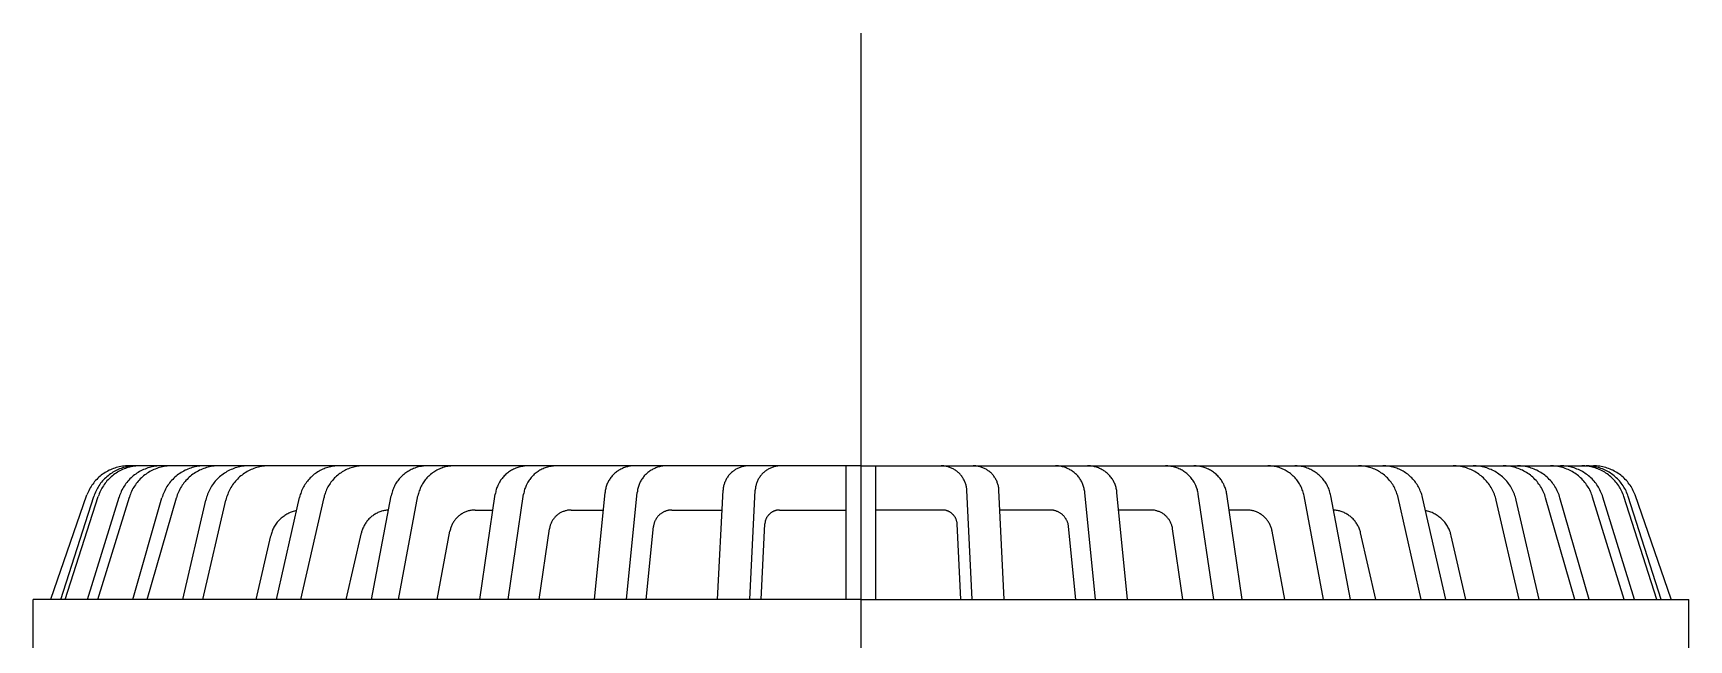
# Model space of a CAD drawing. Header units: centimetres. Extents: x 26200 to 152500, y -600 to 9300.
# Drawn here: x 135490.79 to 135513.3, y 6141 to 6149.26 of the extents above; entities that cross this region are included whole.
import ezdxf

# ---------------------------------------------------------------- set-up
doc = ezdxf.new("R2010")
doc.units = ezdxf.units.CM
doc.layers.add('ROTAS-MIMARI-KESIT', color=8, linetype='Continuous')

msp = doc.modelspace()

# ---------------------------------------------------------------- linework, layer by layer
at = {"layer": 'ROTAS-MIMARI-KESIT'}
for points in [[(135502.043, 6149.259), (135502.043, 6119.739)], [(135492.084, 6143.371), (135492.063, 6143.37), (135492.042, 6143.369), (135492.021, 6143.367), (135492.001, 6143.365), (135491.98, 6143.362), (135491.959, 6143.358), (135491.939, 6143.353), (135491.919, 6143.347), (135491.899, 6143.341), (135491.879, 6143.334), (135491.859, 6143.327), (135491.84, 6143.319), (135491.821, 6143.31), (135491.802, 6143.3), (135491.784, 6143.29), (135491.766, 6143.279), (135491.748, 6143.268), (135491.731, 6143.256), (135491.714, 6143.243), (135491.698, 6143.23), (135491.682, 6143.216), (135491.667, 6143.202), (135491.652, 6143.187), (135491.638, 6143.172), (135491.624, 6143.156), (135491.611, 6143.14), (135491.598, 6143.123), (135491.586, 6143.106), (135491.575, 6143.088), (135491.564, 6143.07), (135491.554, 6143.052), (135491.544, 6143.033), (135491.536, 6143.014), (135491.527, 6142.995), (135491.52, 6142.975)], [(135492.184, 6143.371), (135492.164, 6143.37), (135492.143, 6143.369), (135492.123, 6143.368), (135492.103, 6143.365), (135492.082, 6143.362), (135492.062, 6143.358), (135492.042, 6143.354), (135492.023, 6143.348), (135492.003, 6143.343), (135491.984, 6143.336), (135491.964, 6143.329), (135491.945, 6143.321), (135491.927, 6143.313), (135491.908, 6143.304), (135491.89, 6143.294), (135491.873, 6143.284), (135491.856, 6143.273), (135491.839, 6143.261), (135491.822, 6143.249), (135491.806, 6143.237), (135491.79, 6143.223), (135491.775, 6143.21), (135491.76, 6143.196), (135491.746, 6143.181), (135491.732, 6143.166), (135491.719, 6143.15), (135491.706, 6143.134), (135491.694, 6143.118), (135491.683, 6143.101), (135491.672, 6143.083), (135491.661, 6143.066), (135491.652, 6143.048), (135491.643, 6143.03), (135491.634, 6143.011), (135491.626, 6142.992), (135491.619, 6142.973), (135491.612, 6142.954)], [(135492.244, 6143.371), (135492.224, 6143.37), (135492.203, 6143.369), (135492.183, 6143.368), (135492.162, 6143.365), (135492.142, 6143.362), (135492.122, 6143.358), (135492.102, 6143.354), (135492.082, 6143.348), (135492.063, 6143.343), (135492.043, 6143.336), (135492.024, 6143.329), (135492.005, 6143.321), (135491.987, 6143.313), (135491.968, 6143.304), (135491.95, 6143.294), (135491.933, 6143.284), (135491.915, 6143.273), (135491.898, 6143.261), (135491.882, 6143.249), (135491.866, 6143.237), (135491.85, 6143.223), (135491.835, 6143.21), (135491.82, 6143.196), (135491.806, 6143.181), (135491.792, 6143.166), (135491.779, 6143.15), (135491.766, 6143.134), (135491.754, 6143.118), (135491.743, 6143.101), (135491.732, 6143.083), (135491.721, 6143.066), (135491.712, 6143.048), (135491.702, 6143.03), (135491.694, 6143.011), (135491.686, 6142.992), (135491.679, 6142.973), (135491.672, 6142.954)], [(135492.531, 6143.371), (135492.51, 6143.37), (135492.49, 6143.369), (135492.469, 6143.367), (135492.449, 6143.365), (135492.428, 6143.362), (135492.408, 6143.358), (135492.388, 6143.353), (135492.368, 6143.348), (135492.348, 6143.342), (135492.329, 6143.336), (135492.309, 6143.328), (135492.29, 6143.32), (135492.272, 6143.312), (135492.253, 6143.302), (135492.235, 6143.293), (135492.217, 6143.282), (135492.2, 6143.271), (135492.183, 6143.259), (135492.166, 6143.247), (135492.15, 6143.234), (135492.134, 6143.221), (135492.119, 6143.207), (135492.104, 6143.193), (135492.09, 6143.178), (135492.076, 6143.162), (135492.063, 6143.146), (135492.05, 6143.13), (135492.038, 6143.113), (135492.027, 6143.096), (135492.016, 6143.079), (135492.006, 6143.061), (135491.996, 6143.043), (135491.987, 6143.024), (135491.978, 6143.005), (135491.971, 6142.986), (135491.964, 6142.967), (135491.957, 6142.947)], [(135502.045, 6143.371), (135492.084, 6143.371)], [(135492.671, 6143.371), (135492.65, 6143.37), (135492.63, 6143.369), (135492.609, 6143.367), (135492.589, 6143.365), (135492.568, 6143.362), (135492.548, 6143.358), (135492.528, 6143.353), (135492.508, 6143.348), (135492.488, 6143.342), (135492.469, 6143.336), (135492.449, 6143.328), (135492.43, 6143.32), (135492.412, 6143.312), (135492.393, 6143.302), (135492.375, 6143.293), (135492.357, 6143.282), (135492.34, 6143.271), (135492.323, 6143.259), (135492.306, 6143.247), (135492.29, 6143.234), (135492.274, 6143.221), (135492.259, 6143.207), (135492.244, 6143.193), (135492.23, 6143.178), (135492.216, 6143.162), (135492.203, 6143.146), (135492.19, 6143.13), (135492.178, 6143.113), (135492.167, 6143.096), (135492.156, 6143.079), (135492.145, 6143.061), (135492.136, 6143.043), (135492.127, 6143.024), (135492.118, 6143.005), (135492.111, 6142.986), (135492.104, 6142.967), (135492.097, 6142.947)], [(135493.118, 6143.371), (135493.097, 6143.37), (135493.076, 6143.369), (135493.055, 6143.367), (135493.034, 6143.365), (135493.013, 6143.362), (135492.993, 6143.358), (135492.972, 6143.353), (135492.952, 6143.347), (135492.932, 6143.341), (135492.912, 6143.334), (135492.893, 6143.327), (135492.873, 6143.319), (135492.854, 6143.31), (135492.836, 6143.3), (135492.817, 6143.29), (135492.799, 6143.279), (135492.782, 6143.268), (135492.765, 6143.256), (135492.748, 6143.243), (135492.731, 6143.23), (135492.716, 6143.216), (135492.7, 6143.202), (135492.686, 6143.187), (135492.671, 6143.172), (135492.657, 6143.156), (135492.644, 6143.14), (135492.632, 6143.123), (135492.62, 6143.106), (135492.608, 6143.088), (135492.597, 6143.07), (135492.587, 6143.052), (135492.578, 6143.033), (135492.569, 6143.014), (135492.561, 6142.995), (135492.553, 6142.976), (135492.546, 6142.956), (135492.54, 6142.936)], [(135493.313, 6143.371), (135493.292, 6143.37), (135493.271, 6143.369), (135493.25, 6143.367), (135493.229, 6143.365), (135493.208, 6143.362), (135493.188, 6143.358), (135493.167, 6143.353), (135493.147, 6143.347), (135493.127, 6143.341), (135493.107, 6143.334), (135493.088, 6143.327), (135493.068, 6143.319), (135493.049, 6143.31), (135493.031, 6143.3), (135493.012, 6143.29), (135492.994, 6143.279), (135492.977, 6143.268), (135492.96, 6143.256), (135492.943, 6143.243), (135492.927, 6143.23), (135492.911, 6143.216), (135492.895, 6143.202), (135492.881, 6143.187), (135492.866, 6143.172), (135492.853, 6143.156), (135492.839, 6143.14), (135492.827, 6143.123), (135492.815, 6143.106), (135492.803, 6143.088), (135492.793, 6143.07), (135492.782, 6143.052), (135492.773, 6143.033), (135492.764, 6143.014), (135492.756, 6142.995), (135492.748, 6142.976), (135492.741, 6142.956), (135492.735, 6142.936)], [(135493.72, 6143.371), (135493.7, 6143.37), (135493.679, 6143.369), (135493.658, 6143.367), (135493.638, 6143.365), (135493.617, 6143.362), (135493.597, 6143.358), (135493.577, 6143.353), (135493.557, 6143.348), (135493.537, 6143.342), (135493.517, 6143.335), (135493.498, 6143.328), (135493.479, 6143.32), (135493.46, 6143.311), (135493.442, 6143.302), (135493.423, 6143.292), (135493.406, 6143.282), (135493.388, 6143.27), (135493.371, 6143.259), (135493.354, 6143.246), (135493.338, 6143.233), (135493.322, 6143.22), (135493.307, 6143.206), (135493.292, 6143.192), (135493.278, 6143.177), (135493.264, 6143.161), (135493.251, 6143.145), (135493.239, 6143.129), (135493.226, 6143.112), (135493.215, 6143.095), (135493.204, 6143.077), (135493.194, 6143.059), (135493.184, 6143.041), (135493.175, 6143.022), (135493.167, 6143.003), (135493.159, 6142.984), (135493.152, 6142.965), (135493.146, 6142.945), (135493.14, 6142.925), (135493.135, 6142.905)], [(135493.994, 6143.371), (135493.973, 6143.37), (135493.953, 6143.369), (135493.932, 6143.367), (135493.911, 6143.365), (135493.891, 6143.362), (135493.871, 6143.358), (135493.85, 6143.353), (135493.83, 6143.348), (135493.811, 6143.342), (135493.791, 6143.335), (135493.772, 6143.328), (135493.753, 6143.32), (135493.734, 6143.311), (135493.715, 6143.302), (135493.697, 6143.292), (135493.679, 6143.282), (135493.662, 6143.27), (135493.645, 6143.259), (135493.628, 6143.246), (135493.612, 6143.233), (135493.596, 6143.22), (135493.581, 6143.206), (135493.566, 6143.192), (135493.552, 6143.177), (135493.538, 6143.161), (135493.525, 6143.145), (135493.512, 6143.129), (135493.5, 6143.112), (135493.489, 6143.095), (135493.478, 6143.077), (135493.468, 6143.059), (135493.458, 6143.041), (135493.449, 6143.022), (135493.44, 6143.003), (135493.433, 6142.984), (135493.426, 6142.965), (135493.419, 6142.945), (135493.414, 6142.925), (135493.409, 6142.905)], [(135494.947, 6143.371), (135494.928, 6143.37), (135494.909, 6143.369), (135494.89, 6143.368), (135494.871, 6143.365), (135494.853, 6143.362), (135494.834, 6143.359), (135494.815, 6143.355), (135494.797, 6143.35), (135494.779, 6143.344), (135494.761, 6143.338), (135494.743, 6143.331), (135494.726, 6143.324), (135494.708, 6143.316), (135494.691, 6143.308), (135494.675, 6143.298), (135494.658, 6143.289), (135494.642, 6143.278), (135494.627, 6143.268), (135494.611, 6143.256), (135494.596, 6143.244), (135494.582, 6143.232), (135494.568, 6143.219), (135494.554, 6143.206), (135494.541, 6143.192), (135494.529, 6143.178), (135494.517, 6143.163), (135494.505, 6143.148), (135494.494, 6143.133), (135494.483, 6143.117), (135494.473, 6143.101), (135494.464, 6143.084), (135494.455, 6143.067), (135494.447, 6143.05), (135494.439, 6143.033), (135494.432, 6143.015), (135494.426, 6142.997), (135494.42, 6142.979), (135494.415, 6142.961), (135494.41, 6142.942)], [(135495.28, 6143.371), (135495.261, 6143.37), (135495.242, 6143.369), (135495.223, 6143.368), (135495.204, 6143.365), (135495.185, 6143.362), (135495.166, 6143.359), (135495.148, 6143.355), (135495.129, 6143.35), (135495.111, 6143.344), (135495.093, 6143.338), (135495.075, 6143.331), (135495.058, 6143.324), (135495.041, 6143.316), (135495.024, 6143.308), (135495.007, 6143.298), (135494.991, 6143.289), (135494.975, 6143.278), (135494.959, 6143.268), (135494.944, 6143.256), (135494.929, 6143.244), (135494.914, 6143.232), (135494.9, 6143.219), (135494.887, 6143.206), (135494.874, 6143.192), (135494.861, 6143.178), (135494.849, 6143.163), (135494.837, 6143.148), (135494.826, 6143.133), (135494.816, 6143.117), (135494.806, 6143.101), (135494.796, 6143.084), (135494.788, 6143.067), (135494.779, 6143.05), (135494.772, 6143.033), (135494.765, 6143.015), (135494.758, 6142.997), (135494.752, 6142.979), (135494.747, 6142.961), (135494.743, 6142.942)], [(135496.148, 6143.371), (135496.131, 6143.37), (135496.113, 6143.369), (135496.096, 6143.368), (135496.079, 6143.366), (135496.062, 6143.363), (135496.045, 6143.36), (135496.028, 6143.356), (135496.011, 6143.352), (135495.994, 6143.347), (135495.978, 6143.341), (135495.962, 6143.335), (135495.946, 6143.328), (135495.93, 6143.321), (135495.915, 6143.313), (135495.9, 6143.305), (135495.885, 6143.296), (135495.87, 6143.286), (135495.856, 6143.277), (135495.842, 6143.266), (135495.828, 6143.255), (135495.815, 6143.244), (135495.802, 6143.232), (135495.79, 6143.22), (135495.778, 6143.208), (135495.767, 6143.195), (135495.756, 6143.181), (135495.745, 6143.167), (135495.735, 6143.153), (135495.726, 6143.139), (135495.717, 6143.124), (135495.708, 6143.109), (135495.7, 6143.094), (135495.693, 6143.078), (135495.686, 6143.062), (135495.679, 6143.046), (135495.674, 6143.03), (135495.668, 6143.013), (135495.664, 6142.997), (135495.66, 6142.98), (135495.656, 6142.963)], [(135496.513, 6143.371), (135496.495, 6143.37), (135496.478, 6143.369), (135496.461, 6143.368), (135496.443, 6143.366), (135496.426, 6143.363), (135496.409, 6143.36), (135496.392, 6143.356), (135496.376, 6143.352), (135496.359, 6143.347), (135496.343, 6143.341), (135496.326, 6143.335), (135496.311, 6143.328), (135496.295, 6143.321), (135496.279, 6143.313), (135496.264, 6143.305), (135496.249, 6143.296), (135496.235, 6143.286), (135496.22, 6143.277), (135496.207, 6143.266), (135496.193, 6143.255), (135496.18, 6143.244), (135496.167, 6143.232), (135496.155, 6143.22), (135496.143, 6143.208), (135496.131, 6143.195), (135496.12, 6143.181), (135496.11, 6143.167), (135496.1, 6143.153), (135496.09, 6143.139), (135496.081, 6143.124), (135496.073, 6143.109), (135496.065, 6143.094), (135496.057, 6143.078), (135496.05, 6143.062), (135496.044, 6143.046), (135496.038, 6143.03), (135496.033, 6143.013), (135496.028, 6142.997), (135496.024, 6142.98), (135496.021, 6142.963)], [(135497.518, 6143.371), (135497.502, 6143.37), (135497.486, 6143.37), (135497.471, 6143.368), (135497.455, 6143.366), (135497.44, 6143.364), (135497.424, 6143.361), (135497.409, 6143.357), (135497.394, 6143.353), (135497.379, 6143.349), (135497.364, 6143.344), (135497.35, 6143.338), (135497.335, 6143.332), (135497.321, 6143.325), (135497.307, 6143.318), (135497.293, 6143.311), (135497.28, 6143.303), (135497.267, 6143.294), (135497.254, 6143.285), (135497.241, 6143.276), (135497.229, 6143.266), (135497.217, 6143.256), (135497.206, 6143.245), (135497.195, 6143.234), (135497.184, 6143.223), (135497.174, 6143.211), (135497.164, 6143.199), (135497.154, 6143.186), (135497.145, 6143.174), (135497.137, 6143.161), (135497.129, 6143.147), (135497.121, 6143.133), (135497.114, 6143.12), (135497.107, 6143.105), (135497.101, 6143.091), (135497.095, 6143.076), (135497.09, 6143.062), (135497.085, 6143.047), (135497.081, 6143.032), (135497.078, 6143.016), (135497.074, 6143.001), (135497.072, 6142.986)], [(135497.904, 6143.371), (135497.888, 6143.37), (135497.872, 6143.37), (135497.857, 6143.368), (135497.841, 6143.366), (135497.826, 6143.364), (135497.81, 6143.361), (135497.795, 6143.357), (135497.78, 6143.353), (135497.765, 6143.349), (135497.75, 6143.344), (135497.736, 6143.338), (135497.721, 6143.332), (135497.707, 6143.325), (135497.693, 6143.318), (135497.679, 6143.311), (135497.666, 6143.303), (135497.653, 6143.294), (135497.64, 6143.285), (135497.627, 6143.276), (135497.615, 6143.266), (135497.603, 6143.256), (135497.592, 6143.245), (135497.581, 6143.234), (135497.57, 6143.223), (135497.56, 6143.211), (135497.55, 6143.199), (135497.54, 6143.186), (135497.531, 6143.174), (135497.523, 6143.161), (135497.515, 6143.147), (135497.507, 6143.133), (135497.5, 6143.12), (135497.493, 6143.105), (135497.487, 6143.091), (135497.481, 6143.076), (135497.476, 6143.062), (135497.471, 6143.047), (135497.467, 6143.032), (135497.464, 6143.016), (135497.461, 6143.001), (135497.458, 6142.986)], [(135498.963, 6143.371), (135498.949, 6143.37), (135498.936, 6143.37), (135498.922, 6143.369), (135498.908, 6143.367), (135498.895, 6143.365), (135498.881, 6143.362), (135498.868, 6143.359), (135498.855, 6143.356), (135498.842, 6143.352), (135498.829, 6143.347), (135498.816, 6143.343), (135498.803, 6143.337), (135498.791, 6143.332), (135498.778, 6143.326), (135498.766, 6143.319), (135498.754, 6143.312), (135498.743, 6143.305), (135498.732, 6143.297), (135498.721, 6143.289), (135498.71, 6143.28), (135498.699, 6143.272), (135498.689, 6143.262), (135498.679, 6143.253), (135498.67, 6143.243), (135498.661, 6143.233), (135498.652, 6143.222), (135498.643, 6143.211), (135498.635, 6143.2), (135498.628, 6143.189), (135498.62, 6143.177), (135498.613, 6143.165), (135498.607, 6143.153), (135498.601, 6143.141), (135498.595, 6143.129), (135498.59, 6143.116), (135498.585, 6143.103), (135498.581, 6143.09), (135498.577, 6143.077), (135498.574, 6143.064), (135498.571, 6143.05), (135498.568, 6143.037), (135498.566, 6143.023), (135498.565, 6143.01)], [(135499.401, 6143.371), (135499.387, 6143.37), (135499.373, 6143.37), (135499.36, 6143.369), (135499.346, 6143.367), (135499.332, 6143.365), (135499.319, 6143.362), (135499.306, 6143.359), (135499.292, 6143.356), (135499.279, 6143.352), (135499.266, 6143.347), (135499.253, 6143.343), (135499.241, 6143.337), (135499.228, 6143.332), (135499.216, 6143.326), (135499.204, 6143.319), (135499.192, 6143.312), (135499.18, 6143.305), (135499.169, 6143.297), (135499.158, 6143.289), (135499.147, 6143.28), (135499.137, 6143.272), (135499.127, 6143.262), (135499.117, 6143.253), (135499.107, 6143.243), (135499.098, 6143.233), (135499.089, 6143.222), (135499.081, 6143.211), (135499.073, 6143.2), (135499.065, 6143.189), (135499.058, 6143.177), (135499.051, 6143.165), (135499.044, 6143.153), (135499.038, 6143.141), (135499.033, 6143.129), (135499.028, 6143.116), (135499.023, 6143.103), (135499.019, 6143.09), (135499.015, 6143.077), (135499.011, 6143.064), (135499.008, 6143.05), (135499.006, 6143.037), (135499.004, 6143.023), (135499.002, 6143.01)], [(135500.519, 6143.371), (135500.507, 6143.37), (135500.495, 6143.37), (135500.483, 6143.369), (135500.471, 6143.367), (135500.459, 6143.365), (135500.447, 6143.363), (135500.435, 6143.36), (135500.423, 6143.357), (135500.412, 6143.354), (135500.4, 6143.35), (135500.389, 6143.346), (135500.378, 6143.341), (135500.367, 6143.336), (135500.356, 6143.33), (135500.345, 6143.325), (135500.335, 6143.318), (135500.325, 6143.312), (135500.315, 6143.305), (135500.305, 6143.298), (135500.296, 6143.29), (135500.286, 6143.282), (135500.278, 6143.274), (135500.269, 6143.266), (135500.261, 6143.257), (135500.253, 6143.248), (135500.245, 6143.238), (135500.237, 6143.229), (135500.23, 6143.219), (135500.224, 6143.209), (135500.217, 6143.198), (135500.211, 6143.188), (135500.206, 6143.177), (135500.201, 6143.166), (135500.196, 6143.155), (135500.191, 6143.144), (135500.187, 6143.132), (135500.183, 6143.121), (135500.18, 6143.109), (135500.177, 6143.097), (135500.175, 6143.086), (135500.173, 6143.074), (135500.171, 6143.062), (135500.17, 6143.05), (135500.169, 6143.038)], [(135500.957, 6143.371), (135500.945, 6143.37), (135500.932, 6143.37), (135500.92, 6143.369), (135500.908, 6143.367), (135500.896, 6143.365), (135500.884, 6143.363), (135500.873, 6143.36), (135500.861, 6143.357), (135500.849, 6143.354), (135500.838, 6143.35), (135500.827, 6143.346), (135500.815, 6143.341), (135500.804, 6143.336), (135500.794, 6143.33), (135500.783, 6143.325), (135500.773, 6143.318), (135500.762, 6143.312), (135500.752, 6143.305), (135500.743, 6143.298), (135500.733, 6143.29), (135500.724, 6143.282), (135500.715, 6143.274), (135500.706, 6143.266), (135500.698, 6143.257), (135500.69, 6143.248), (135500.682, 6143.238), (135500.675, 6143.229), (135500.668, 6143.219), (135500.661, 6143.209), (135500.655, 6143.198), (135500.649, 6143.188), (135500.643, 6143.177), (135500.638, 6143.166), (135500.633, 6143.155), (135500.629, 6143.144), (135500.625, 6143.132), (135500.621, 6143.121), (135500.618, 6143.109), (135500.615, 6143.097), (135500.612, 6143.086), (135500.61, 6143.074), (135500.609, 6143.062), (135500.608, 6143.05), (135500.607, 6143.038)], [(135501.845, 6141.553), (135501.845, 6143.371)], [(135502.045, 6143.371), (135512.006, 6143.371)], [(135502.245, 6141.553), (135502.245, 6143.371)], [(135503.484, 6143.038), (135503.483, 6143.05), (135503.482, 6143.062), (135503.48, 6143.074), (135503.478, 6143.086), (135503.476, 6143.097), (135503.473, 6143.109), (135503.469, 6143.121), (135503.466, 6143.132), (135503.462, 6143.144), (135503.457, 6143.155), (135503.452, 6143.166), (135503.447, 6143.177), (135503.441, 6143.188), (135503.435, 6143.198), (135503.429, 6143.209), (135503.422, 6143.219), (135503.415, 6143.229), (135503.408, 6143.238), (135503.4, 6143.248), (135503.392, 6143.257), (135503.384, 6143.266), (135503.375, 6143.274), (135503.366, 6143.282), (135503.357, 6143.29), (135503.348, 6143.298), (135503.338, 6143.305), (135503.328, 6143.312), (135503.318, 6143.318), (135503.308, 6143.325), (135503.297, 6143.33), (135503.286, 6143.336), (135503.275, 6143.341), (135503.264, 6143.346), (135503.253, 6143.35), (135503.241, 6143.354), (135503.23, 6143.357), (135503.218, 6143.36), (135503.206, 6143.363), (135503.194, 6143.365), (135503.182, 6143.367), (135503.17, 6143.369), (135503.158, 6143.37), (135503.146, 6143.37), (135503.134, 6143.371)], [(135503.921, 6143.038), (135503.92, 6143.05), (135503.919, 6143.062), (135503.918, 6143.074), (135503.916, 6143.086), (135503.913, 6143.097), (135503.91, 6143.109), (135503.907, 6143.121), (135503.903, 6143.132), (135503.899, 6143.144), (135503.895, 6143.155), (135503.89, 6143.166), (135503.885, 6143.177), (135503.879, 6143.188), (135503.873, 6143.198), (135503.867, 6143.209), (135503.86, 6143.219), (135503.853, 6143.229), (135503.846, 6143.238), (135503.838, 6143.248), (135503.83, 6143.257), (135503.822, 6143.266), (135503.813, 6143.274), (135503.804, 6143.282), (135503.795, 6143.29), (135503.785, 6143.298), (135503.776, 6143.305), (135503.766, 6143.312), (135503.755, 6143.318), (135503.745, 6143.325), (135503.734, 6143.33), (135503.724, 6143.336), (135503.713, 6143.341), (135503.701, 6143.346), (135503.69, 6143.35), (135503.679, 6143.354), (135503.667, 6143.357), (135503.655, 6143.36), (135503.644, 6143.363), (135503.632, 6143.365), (135503.62, 6143.367), (135503.608, 6143.369), (135503.596, 6143.37), (135503.583, 6143.37), (135503.571, 6143.371)], [(135505.088, 6143.01), (135505.087, 6143.023), (135505.085, 6143.037), (135505.082, 6143.05), (135505.079, 6143.064), (135505.076, 6143.077), (135505.072, 6143.09), (135505.068, 6143.103), (135505.063, 6143.116), (135505.058, 6143.129), (135505.052, 6143.141), (135505.046, 6143.153), (135505.039, 6143.165), (135505.033, 6143.177), (135505.025, 6143.189), (135505.018, 6143.2), (135505.01, 6143.211), (135505.001, 6143.222), (135504.992, 6143.233), (135504.983, 6143.243), (135504.974, 6143.253), (135504.964, 6143.262), (135504.954, 6143.272), (135504.943, 6143.28), (135504.932, 6143.289), (135504.921, 6143.297), (135504.91, 6143.305), (135504.898, 6143.312), (135504.887, 6143.319), (135504.875, 6143.326), (135504.862, 6143.332), (135504.85, 6143.337), (135504.837, 6143.343), (135504.824, 6143.347), (135504.811, 6143.352), (135504.798, 6143.356), (135504.785, 6143.359), (135504.772, 6143.362), (135504.758, 6143.365), (135504.745, 6143.367), (135504.731, 6143.369), (135504.717, 6143.37), (135504.704, 6143.37), (135504.69, 6143.371)], [(135505.526, 6143.01), (135505.524, 6143.023), (135505.522, 6143.037), (135505.52, 6143.05), (135505.517, 6143.064), (135505.513, 6143.077), (135505.509, 6143.09), (135505.505, 6143.103), (135505.5, 6143.116), (135505.495, 6143.129), (135505.489, 6143.141), (135505.483, 6143.153), (135505.477, 6143.165), (135505.47, 6143.177), (135505.463, 6143.189), (135505.455, 6143.2), (135505.447, 6143.211), (135505.438, 6143.222), (135505.43, 6143.233), (135505.42, 6143.243), (135505.411, 6143.253), (135505.401, 6143.262), (135505.391, 6143.272), (135505.381, 6143.28), (135505.37, 6143.289), (135505.359, 6143.297), (135505.347, 6143.305), (135505.336, 6143.312), (135505.324, 6143.319), (135505.312, 6143.326), (135505.3, 6143.332), (135505.287, 6143.337), (135505.275, 6143.343), (135505.262, 6143.347), (135505.249, 6143.352), (135505.236, 6143.356), (135505.222, 6143.359), (135505.209, 6143.362), (135505.195, 6143.365), (135505.182, 6143.367), (135505.168, 6143.369), (135505.155, 6143.37), (135505.141, 6143.37), (135505.127, 6143.371)], [(135506.632, 6142.986), (135506.63, 6143.001), (135506.627, 6143.016), (135506.623, 6143.032), (135506.619, 6143.047), (135506.614, 6143.062), (135506.609, 6143.076), (135506.603, 6143.091), (135506.597, 6143.105), (135506.59, 6143.12), (135506.583, 6143.133), (135506.576, 6143.147), (135506.567, 6143.161), (135506.559, 6143.174), (135506.55, 6143.186), (135506.54, 6143.199), (135506.53, 6143.211), (135506.52, 6143.223), (135506.509, 6143.234), (135506.498, 6143.245), (135506.487, 6143.256), (135506.475, 6143.266), (135506.463, 6143.276), (135506.45, 6143.285), (135506.437, 6143.294), (135506.424, 6143.303), (135506.411, 6143.311), (135506.397, 6143.318), (135506.383, 6143.325), (135506.369, 6143.332), (135506.355, 6143.338), (135506.34, 6143.344), (135506.325, 6143.349), (135506.31, 6143.353), (135506.295, 6143.357), (135506.28, 6143.361), (135506.264, 6143.364), (135506.249, 6143.366), (135506.233, 6143.368), (135506.218, 6143.37), (135506.202, 6143.37), (135506.186, 6143.371)], [(135507.019, 6142.986), (135507.016, 6143.001), (135507.013, 6143.016), (135507.009, 6143.032), (135507.005, 6143.047), (135507, 6143.062), (135506.995, 6143.076), (135506.99, 6143.091), (135506.983, 6143.105), (135506.977, 6143.12), (135506.97, 6143.133), (135506.962, 6143.147), (135506.954, 6143.161), (135506.945, 6143.174), (135506.936, 6143.186), (135506.927, 6143.199), (135506.917, 6143.211), (135506.907, 6143.223), (135506.896, 6143.234), (135506.885, 6143.245), (135506.873, 6143.256), (135506.861, 6143.266), (135506.849, 6143.276), (135506.837, 6143.285), (135506.824, 6143.294), (135506.811, 6143.303), (135506.797, 6143.311), (135506.783, 6143.318), (135506.77, 6143.325), (135506.755, 6143.332), (135506.741, 6143.338), (135506.726, 6143.344), (135506.711, 6143.349), (135506.696, 6143.353), (135506.681, 6143.357), (135506.666, 6143.361), (135506.651, 6143.364), (135506.635, 6143.366), (135506.62, 6143.368), (135506.604, 6143.37), (135506.588, 6143.37), (135506.573, 6143.371)], [(135508.07, 6142.963), (135508.066, 6142.98), (135508.062, 6142.997), (135508.057, 6143.013), (135508.052, 6143.03), (135508.046, 6143.046), (135508.04, 6143.062), (135508.033, 6143.078), (135508.026, 6143.094), (135508.018, 6143.109), (135508.009, 6143.124), (135508, 6143.139), (135507.99, 6143.153), (135507.98, 6143.167), (135507.97, 6143.181), (135507.959, 6143.195), (135507.947, 6143.208), (135507.935, 6143.22), (135507.923, 6143.232), (135507.91, 6143.244), (135507.897, 6143.255), (135507.884, 6143.266), (135507.87, 6143.277), (135507.856, 6143.286), (135507.841, 6143.296), (135507.826, 6143.305), (135507.811, 6143.313), (135507.795, 6143.321), (135507.78, 6143.328), (135507.764, 6143.335), (135507.748, 6143.341), (135507.731, 6143.347), (135507.715, 6143.352), (135507.698, 6143.356), (135507.681, 6143.36), (135507.664, 6143.363), (135507.647, 6143.366), (135507.63, 6143.368), (135507.612, 6143.369), (135507.595, 6143.37), (135507.578, 6143.371)], [(135508.434, 6142.963), (135508.431, 6142.98), (135508.427, 6142.997), (135508.422, 6143.013), (135508.417, 6143.03), (135508.411, 6143.046), (135508.405, 6143.062), (135508.398, 6143.078), (135508.39, 6143.094), (135508.382, 6143.109), (135508.374, 6143.124), (135508.365, 6143.139), (135508.355, 6143.153), (135508.345, 6143.167), (135508.335, 6143.181), (135508.324, 6143.195), (135508.312, 6143.208), (135508.3, 6143.22), (135508.288, 6143.232), (135508.275, 6143.244), (135508.262, 6143.255), (135508.249, 6143.266), (135508.235, 6143.277), (135508.22, 6143.286), (135508.206, 6143.296), (135508.191, 6143.305), (135508.176, 6143.313), (135508.16, 6143.321), (135508.145, 6143.328), (135508.129, 6143.335), (135508.112, 6143.341), (135508.096, 6143.347), (135508.079, 6143.352), (135508.063, 6143.356), (135508.046, 6143.36), (135508.029, 6143.363), (135508.012, 6143.366), (135507.994, 6143.368), (135507.977, 6143.369), (135507.96, 6143.37), (135507.943, 6143.371)], [(135509.348, 6142.942), (135509.343, 6142.961), (135509.338, 6142.979), (135509.332, 6142.997), (135509.326, 6143.015), (135509.319, 6143.033), (135509.311, 6143.05), (135509.303, 6143.067), (135509.294, 6143.084), (135509.285, 6143.101), (135509.275, 6143.117), (135509.264, 6143.133), (135509.253, 6143.148), (135509.241, 6143.163), (135509.229, 6143.178), (135509.217, 6143.192), (135509.204, 6143.206), (135509.19, 6143.219), (135509.176, 6143.232), (135509.162, 6143.244), (135509.147, 6143.256), (135509.131, 6143.268), (135509.116, 6143.278), (135509.1, 6143.289), (135509.083, 6143.298), (135509.067, 6143.308), (135509.05, 6143.316), (135509.033, 6143.324), (135509.015, 6143.331), (135508.997, 6143.338), (135508.979, 6143.344), (135508.961, 6143.35), (135508.943, 6143.355), (135508.924, 6143.359), (135508.905, 6143.362), (135508.887, 6143.365), (135508.868, 6143.368), (135508.849, 6143.369), (135508.83, 6143.37), (135508.811, 6143.371)], [(135509.68, 6142.942), (135509.675, 6142.961), (135509.67, 6142.979), (135509.665, 6142.997), (135509.658, 6143.015), (135509.651, 6143.033), (135509.643, 6143.05), (135509.635, 6143.067), (135509.626, 6143.084), (135509.617, 6143.101), (135509.607, 6143.117), (135509.596, 6143.133), (135509.585, 6143.148), (135509.574, 6143.163), (135509.562, 6143.178), (135509.549, 6143.192), (135509.536, 6143.206), (135509.522, 6143.219), (135509.508, 6143.232), (135509.494, 6143.244), (135509.479, 6143.256), (135509.464, 6143.268), (135509.448, 6143.278), (135509.432, 6143.289), (135509.416, 6143.298), (135509.399, 6143.308), (135509.382, 6143.316), (135509.365, 6143.324), (135509.347, 6143.331), (135509.33, 6143.338), (135509.312, 6143.344), (135509.293, 6143.35), (135509.275, 6143.355), (135509.256, 6143.359), (135509.238, 6143.362), (135509.219, 6143.365), (135509.2, 6143.368), (135509.181, 6143.369), (135509.162, 6143.37), (135509.143, 6143.371)], [(135510.682, 6142.905), (135510.677, 6142.925), (135510.671, 6142.945), (135510.665, 6142.965), (135510.658, 6142.984), (135510.65, 6143.003), (135510.642, 6143.022), (135510.633, 6143.041), (135510.623, 6143.059), (135510.613, 6143.077), (135510.602, 6143.095), (135510.59, 6143.112), (135510.578, 6143.129), (135510.566, 6143.145), (135510.552, 6143.161), (135510.539, 6143.177), (135510.524, 6143.192), (135510.51, 6143.206), (135510.494, 6143.22), (135510.479, 6143.233), (135510.462, 6143.246), (135510.446, 6143.259), (135510.429, 6143.27), (135510.411, 6143.282), (135510.393, 6143.292), (135510.375, 6143.302), (135510.357, 6143.311), (135510.338, 6143.32), (135510.319, 6143.328), (135510.299, 6143.335), (135510.28, 6143.342), (135510.26, 6143.348), (135510.24, 6143.353), (135510.22, 6143.358), (135510.199, 6143.362), (135510.179, 6143.365), (135510.158, 6143.367), (135510.138, 6143.369), (135510.117, 6143.37), (135510.096, 6143.371)], [(135510.955, 6142.905), (135510.95, 6142.925), (135510.945, 6142.945), (135510.938, 6142.965), (135510.931, 6142.984), (135510.924, 6143.003), (135510.915, 6143.022), (135510.906, 6143.041), (135510.897, 6143.059), (135510.886, 6143.077), (135510.875, 6143.095), (135510.864, 6143.112), (135510.852, 6143.129), (135510.839, 6143.145), (135510.826, 6143.161), (135510.812, 6143.177), (135510.798, 6143.192), (135510.783, 6143.206), (135510.768, 6143.22), (135510.752, 6143.233), (135510.736, 6143.246), (135510.719, 6143.259), (135510.702, 6143.27), (135510.685, 6143.282), (135510.667, 6143.292), (135510.649, 6143.302), (135510.63, 6143.311), (135510.612, 6143.32), (135510.593, 6143.328), (135510.573, 6143.335), (135510.554, 6143.342), (135510.534, 6143.348), (135510.514, 6143.353), (135510.494, 6143.358), (135510.473, 6143.362), (135510.453, 6143.365), (135510.432, 6143.367), (135510.412, 6143.369), (135510.391, 6143.37), (135510.37, 6143.371)], [(135511.355, 6142.936), (135511.349, 6142.956), (135511.342, 6142.976), (135511.335, 6142.995), (135511.326, 6143.014), (135511.318, 6143.033), (135511.308, 6143.052), (135511.298, 6143.07), (135511.287, 6143.088), (135511.276, 6143.106), (135511.264, 6143.123), (135511.251, 6143.14), (135511.238, 6143.156), (135511.224, 6143.172), (135511.21, 6143.187), (135511.195, 6143.202), (135511.18, 6143.216), (135511.164, 6143.23), (135511.148, 6143.243), (135511.131, 6143.256), (135511.114, 6143.268), (135511.096, 6143.279), (135511.078, 6143.29), (135511.06, 6143.3), (135511.041, 6143.31), (135511.022, 6143.319), (135511.003, 6143.327), (135510.983, 6143.334), (135510.963, 6143.341), (135510.943, 6143.347), (135510.923, 6143.353), (135510.903, 6143.358), (135510.882, 6143.362), (135510.861, 6143.365), (135510.841, 6143.367), (135510.82, 6143.369), (135510.799, 6143.37), (135510.778, 6143.371)], [(135511.55, 6142.936), (135511.544, 6142.956), (135511.537, 6142.976), (135511.53, 6142.995), (135511.522, 6143.014), (135511.513, 6143.033), (135511.503, 6143.052), (135511.493, 6143.07), (135511.482, 6143.088), (135511.471, 6143.106), (135511.459, 6143.123), (135511.446, 6143.14), (135511.433, 6143.156), (135511.419, 6143.172), (135511.405, 6143.187), (135511.39, 6143.202), (135511.375, 6143.216), (135511.359, 6143.23), (135511.343, 6143.243), (135511.326, 6143.256), (135511.309, 6143.268), (135511.291, 6143.279), (135511.273, 6143.29), (135511.255, 6143.3), (135511.236, 6143.31), (135511.217, 6143.319), (135511.198, 6143.327), (135511.178, 6143.334), (135511.159, 6143.341), (135511.138, 6143.347), (135511.118, 6143.353), (135511.098, 6143.358), (135511.077, 6143.362), (135511.057, 6143.365), (135511.036, 6143.367), (135511.015, 6143.369), (135510.994, 6143.37), (135510.973, 6143.371)], [(135511.993, 6142.947), (135511.987, 6142.967), (135511.98, 6142.986), (135511.972, 6143.005), (135511.964, 6143.024), (135511.955, 6143.043), (135511.945, 6143.061), (135511.935, 6143.079), (135511.924, 6143.096), (135511.912, 6143.113), (135511.9, 6143.13), (135511.887, 6143.146), (135511.874, 6143.162), (135511.861, 6143.178), (135511.846, 6143.193), (135511.831, 6143.207), (135511.816, 6143.221), (135511.801, 6143.234), (135511.784, 6143.247), (135511.768, 6143.259), (135511.751, 6143.271), (135511.733, 6143.282), (135511.716, 6143.293), (135511.697, 6143.302), (135511.679, 6143.312), (135511.66, 6143.32), (135511.641, 6143.328), (135511.622, 6143.336), (135511.602, 6143.342), (135511.583, 6143.348), (135511.563, 6143.353), (135511.542, 6143.358), (135511.522, 6143.362), (135511.502, 6143.365), (135511.481, 6143.367), (135511.461, 6143.369), (135511.44, 6143.37), (135511.419, 6143.371)], [(135512.133, 6142.947), (135512.127, 6142.967), (135512.12, 6142.986), (135512.112, 6143.005), (135512.103, 6143.024), (135512.094, 6143.043), (135512.085, 6143.061), (135512.074, 6143.079), (135512.064, 6143.096), (135512.052, 6143.113), (135512.04, 6143.13), (135512.027, 6143.146), (135512.014, 6143.162), (135512, 6143.178), (135511.986, 6143.193), (135511.971, 6143.207), (135511.956, 6143.221), (135511.94, 6143.234), (135511.924, 6143.247), (135511.908, 6143.259), (135511.89, 6143.271), (135511.873, 6143.282), (135511.855, 6143.293), (135511.837, 6143.302), (135511.819, 6143.312), (135511.8, 6143.32), (135511.781, 6143.328), (135511.762, 6143.336), (135511.742, 6143.342), (135511.722, 6143.348), (135511.702, 6143.353), (135511.682, 6143.358), (135511.662, 6143.362), (135511.642, 6143.365), (135511.621, 6143.367), (135511.601, 6143.369), (135511.58, 6143.37), (135511.559, 6143.371)], [(135512.418, 6142.954), (135512.412, 6142.973), (135512.404, 6142.992), (135512.396, 6143.011), (135512.388, 6143.03), (135512.379, 6143.048), (135512.369, 6143.066), (135512.359, 6143.083), (135512.348, 6143.101), (135512.336, 6143.118), (135512.324, 6143.134), (135512.311, 6143.15), (135512.298, 6143.166), (135512.284, 6143.181), (135512.27, 6143.196), (135512.255, 6143.21), (135512.24, 6143.223), (135512.224, 6143.237), (135512.208, 6143.249), (135512.192, 6143.261), (135512.175, 6143.273), (135512.158, 6143.284), (135512.14, 6143.294), (135512.122, 6143.304), (135512.104, 6143.313), (135512.085, 6143.321), (135512.066, 6143.329), (135512.047, 6143.336), (135512.028, 6143.343), (135512.008, 6143.348), (135511.988, 6143.354), (135511.968, 6143.358), (135511.948, 6143.362), (135511.928, 6143.365), (135511.908, 6143.368), (135511.887, 6143.369), (135511.867, 6143.37), (135511.846, 6143.371)], [(135512.478, 6142.954), (135512.472, 6142.973), (135512.464, 6142.992), (135512.456, 6143.011), (135512.448, 6143.03), (135512.439, 6143.048), (135512.429, 6143.066), (135512.419, 6143.083), (135512.408, 6143.101), (135512.396, 6143.118), (135512.384, 6143.134), (135512.371, 6143.15), (135512.358, 6143.166), (135512.344, 6143.181), (135512.33, 6143.196), (135512.315, 6143.21), (135512.3, 6143.223), (135512.285, 6143.237), (135512.268, 6143.249), (135512.252, 6143.261), (135512.235, 6143.273), (135512.218, 6143.284), (135512.2, 6143.294), (135512.182, 6143.304), (135512.164, 6143.313), (135512.145, 6143.321), (135512.126, 6143.329), (135512.107, 6143.336), (135512.088, 6143.343), (135512.068, 6143.348), (135512.048, 6143.354), (135512.028, 6143.358), (135512.008, 6143.362), (135511.988, 6143.365), (135511.968, 6143.368), (135511.947, 6143.369), (135511.927, 6143.37), (135511.906, 6143.371)], [(135512.571, 6142.975), (135512.563, 6142.995), (135512.555, 6143.014), (135512.546, 6143.033), (135512.537, 6143.052), (135512.526, 6143.07), (135512.516, 6143.088), (135512.504, 6143.106), (135512.492, 6143.123), (135512.479, 6143.14), (135512.466, 6143.156), (135512.453, 6143.172), (135512.438, 6143.187), (135512.423, 6143.202), (135512.408, 6143.216), (135512.392, 6143.23), (135512.376, 6143.243), (135512.359, 6143.256), (135512.342, 6143.268), (135512.324, 6143.279), (135512.307, 6143.29), (135512.288, 6143.3), (135512.269, 6143.31), (135512.25, 6143.319), (135512.231, 6143.327), (135512.212, 6143.334), (135512.192, 6143.341), (135512.172, 6143.347), (135512.152, 6143.353), (135512.131, 6143.358), (135512.11, 6143.362), (135512.09, 6143.365), (135512.069, 6143.367), (135512.048, 6143.369), (135512.027, 6143.37), (135512.006, 6143.371)], [(135491.03, 6141.555), (135491.52, 6142.975)], [(135491.163, 6141.553), (135491.612, 6142.954)], [(135491.223, 6141.553), (135491.672, 6142.954)], [(135491.527, 6141.553), (135491.957, 6142.947)], [(135491.667, 6141.553), (135492.097, 6142.947)], [(135492.143, 6141.553), (135492.54, 6142.936)], [(135492.339, 6141.553), (135492.735, 6142.936)], [(135492.824, 6141.553), (135493.135, 6142.905)], [(135493.097, 6141.553), (135493.409, 6142.905)], [(135494.095, 6141.553), (135494.41, 6142.942)], [(135494.427, 6141.553), (135494.743, 6142.942)], [(135495.391, 6141.553), (135495.656, 6142.963)], [(135495.756, 6141.553), (135496.021, 6142.963)], [(135496.862, 6141.553), (135497.072, 6142.986)], [(135497.248, 6141.553), (135497.458, 6142.986)], [(135498.421, 6141.553), (135498.565, 6143.01)], [(135498.858, 6141.553), (135499.002, 6143.01)], [(135500.096, 6141.553), (135500.169, 6143.038)], [(135500.533, 6141.553), (135500.607, 6143.038)], [(135503.557, 6141.553), (135503.484, 6143.038)], [(135503.994, 6141.553), (135503.921, 6143.038)], [(135505.232, 6141.553), (135505.088, 6143.01)], [(135505.669, 6141.553), (135505.526, 6143.01)], [(135506.842, 6141.553), (135506.632, 6142.986)], [(135507.229, 6141.553), (135507.019, 6142.986)], [(135508.335, 6141.553), (135508.07, 6142.963)], [(135508.7, 6141.553), (135508.434, 6142.963)], [(135509.663, 6141.553), (135509.348, 6142.942)], [(135509.996, 6141.553), (135509.68, 6142.942)], [(135510.993, 6141.553), (135510.682, 6142.905)], [(135511.267, 6141.553), (135510.955, 6142.905)], [(135511.752, 6141.553), (135511.355, 6142.936)], [(135511.947, 6141.553), (135511.55, 6142.936)], [(135512.424, 6141.553), (135511.993, 6142.947)], [(135512.564, 6141.553), (135512.133, 6142.947)], [(135512.868, 6141.553), (135512.418, 6142.954)], [(135512.928, 6141.553), (135512.478, 6142.954)], [(135513.06, 6141.555), (135512.571, 6142.975)], [(135494.37, 6142.762), (135494.355, 6142.758), (135494.34, 6142.754), (135494.325, 6142.75), (135494.31, 6142.745), (135494.295, 6142.74), (135494.281, 6142.734), (135494.266, 6142.727), (135494.252, 6142.72), (135494.238, 6142.713), (135494.225, 6142.705), (135494.212, 6142.697), (135494.199, 6142.688), (135494.186, 6142.679), (135494.174, 6142.669), (135494.162, 6142.659), (135494.15, 6142.648), (135494.139, 6142.638), (135494.128, 6142.626), (135494.117, 6142.615), (135494.107, 6142.603), (135494.098, 6142.59), (135494.088, 6142.577), (135494.08, 6142.564), (135494.071, 6142.551), (135494.063, 6142.537), (135494.056, 6142.524), (135494.049, 6142.51), (135494.043, 6142.495), (135494.037, 6142.481), (135494.032, 6142.466), (135494.027, 6142.451), (135494.023, 6142.436), (135494.019, 6142.421)], [(135495.621, 6142.77), (135495.608, 6142.769), (135495.594, 6142.767), (135495.581, 6142.765), (135495.567, 6142.763), (135495.554, 6142.76), (135495.541, 6142.757), (135495.527, 6142.753), (135495.514, 6142.749), (135495.502, 6142.745), (135495.489, 6142.74), (135495.476, 6142.734), (135495.464, 6142.728), (135495.452, 6142.722), (135495.44, 6142.715), (135495.428, 6142.708), (135495.417, 6142.701), (135495.406, 6142.693), (135495.395, 6142.685), (135495.384, 6142.676), (135495.374, 6142.667), (135495.364, 6142.658), (135495.354, 6142.648), (135495.345, 6142.638), (135495.336, 6142.628), (135495.327, 6142.617), (135495.319, 6142.606), (135495.311, 6142.595), (135495.304, 6142.584), (135495.297, 6142.572), (135495.29, 6142.56), (135495.284, 6142.548), (135495.278, 6142.536), (135495.272, 6142.523), (135495.267, 6142.511), (135495.263, 6142.498), (135495.259, 6142.485), (135495.255, 6142.472), (135495.252, 6142.458)], [(135496.8, 6142.77), (135496.788, 6142.77), (135496.776, 6142.769), (135496.764, 6142.768), (135496.752, 6142.767), (135496.74, 6142.765), (135496.728, 6142.763), (135496.716, 6142.76), (135496.704, 6142.757), (135496.692, 6142.753), (135496.681, 6142.749), (135496.67, 6142.745), (135496.659, 6142.74), (135496.647, 6142.735), (135496.637, 6142.73), (135496.626, 6142.724), (135496.616, 6142.718), (135496.605, 6142.711), (135496.595, 6142.704), (135496.586, 6142.697), (135496.576, 6142.689), (135496.567, 6142.681), (135496.558, 6142.673), (135496.549, 6142.665), (135496.541, 6142.656), (135496.533, 6142.647), (135496.525, 6142.637), (135496.518, 6142.628), (135496.511, 6142.618), (135496.504, 6142.608), (135496.498, 6142.597), (135496.492, 6142.587), (135496.486, 6142.576), (135496.481, 6142.565), (135496.476, 6142.554), (135496.472, 6142.543), (135496.468, 6142.531), (135496.464, 6142.52), (135496.461, 6142.508), (135496.458, 6142.496), (135496.456, 6142.484)], [(135496.8, 6142.77), (135497.041, 6142.77)], [(135498.105, 6142.77), (135498.094, 6142.77), (135498.084, 6142.769), (135498.074, 6142.768), (135498.063, 6142.767), (135498.053, 6142.766), (135498.043, 6142.764), (135498.033, 6142.761), (135498.022, 6142.759), (135498.013, 6142.755), (135498.003, 6142.752), (135497.993, 6142.748), (135497.983, 6142.744), (135497.974, 6142.74), (135497.964, 6142.735), (135497.955, 6142.73), (135497.946, 6142.725), (135497.938, 6142.719), (135497.929, 6142.713), (135497.921, 6142.707), (135497.913, 6142.7), (135497.905, 6142.694), (135497.897, 6142.686), (135497.89, 6142.679), (135497.882, 6142.671), (135497.876, 6142.664), (135497.869, 6142.656), (135497.863, 6142.647), (135497.857, 6142.639), (135497.851, 6142.63), (135497.846, 6142.621), (135497.84, 6142.612), (135497.836, 6142.603), (135497.831, 6142.593), (135497.827, 6142.584), (135497.823, 6142.574), (135497.82, 6142.564), (135497.817, 6142.554), (135497.814, 6142.544), (135497.812, 6142.534), (135497.81, 6142.524), (135497.808, 6142.513)], [(135498.105, 6142.77), (135498.547, 6142.77)], [(135499.472, 6142.77), (135499.464, 6142.77), (135499.455, 6142.769), (135499.446, 6142.769), (135499.438, 6142.768), (135499.429, 6142.766), (135499.421, 6142.765), (135499.413, 6142.763), (135499.404, 6142.761), (135499.396, 6142.758), (135499.388, 6142.756), (135499.38, 6142.752), (135499.372, 6142.749), (135499.364, 6142.746), (135499.357, 6142.742), (135499.349, 6142.738), (135499.342, 6142.733), (135499.335, 6142.729), (135499.327, 6142.724), (135499.321, 6142.719), (135499.314, 6142.714), (135499.307, 6142.708), (135499.301, 6142.702), (135499.295, 6142.696), (135499.289, 6142.69), (135499.283, 6142.684), (135499.278, 6142.677), (135499.272, 6142.67), (135499.267, 6142.664), (135499.262, 6142.656), (135499.258, 6142.649), (135499.254, 6142.642), (135499.25, 6142.634), (135499.246, 6142.627), (135499.242, 6142.619), (135499.239, 6142.611), (135499.236, 6142.603), (135499.233, 6142.595), (135499.231, 6142.586), (135499.229, 6142.578), (135499.227, 6142.57), (135499.225, 6142.561), (135499.224, 6142.553), (135499.223, 6142.544)], [(135499.472, 6142.77), (135500.158, 6142.77)], [(135500.938, 6142.77), (135500.931, 6142.77), (135500.924, 6142.77), (135500.917, 6142.769), (135500.91, 6142.768), (135500.903, 6142.767), (135500.896, 6142.766), (135500.89, 6142.764), (135500.883, 6142.762), (135500.876, 6142.76), (135500.87, 6142.758), (135500.863, 6142.756), (135500.857, 6142.753), (135500.851, 6142.75), (135500.844, 6142.747), (135500.838, 6142.744), (135500.832, 6142.74), (135500.827, 6142.736), (135500.821, 6142.732), (135500.815, 6142.728), (135500.81, 6142.724), (135500.805, 6142.72), (135500.8, 6142.715), (135500.795, 6142.71), (135500.79, 6142.705), (135500.785, 6142.7), (135500.781, 6142.694), (135500.777, 6142.689), (135500.773, 6142.683), (135500.769, 6142.678), (135500.765, 6142.672), (135500.762, 6142.666), (135500.759, 6142.659), (135500.756, 6142.653), (135500.753, 6142.647), (135500.75, 6142.64), (135500.748, 6142.634), (135500.746, 6142.627), (135500.744, 6142.621), (135500.742, 6142.614), (135500.741, 6142.607), (135500.74, 6142.6), (135500.739, 6142.593), (135500.738, 6142.587), (135500.738, 6142.58)], [(135500.938, 6142.77), (135501.84, 6142.77)], [(135503.153, 6142.77), (135502.253, 6142.77)], [(135503.353, 6142.58), (135503.352, 6142.587), (135503.352, 6142.593), (135503.351, 6142.6), (135503.349, 6142.607), (135503.348, 6142.614), (135503.346, 6142.621), (135503.345, 6142.627), (135503.342, 6142.634), (135503.34, 6142.64), (135503.338, 6142.647), (135503.335, 6142.653), (135503.332, 6142.659), (135503.329, 6142.666), (135503.325, 6142.672), (135503.322, 6142.678), (135503.318, 6142.683), (135503.314, 6142.689), (135503.309, 6142.694), (135503.305, 6142.7), (135503.301, 6142.705), (135503.296, 6142.71), (135503.291, 6142.715), (135503.286, 6142.72), (135503.28, 6142.724), (135503.275, 6142.728), (135503.27, 6142.732), (135503.264, 6142.736), (135503.258, 6142.74), (135503.252, 6142.744), (135503.246, 6142.747), (135503.24, 6142.75), (135503.233, 6142.753), (135503.227, 6142.756), (135503.221, 6142.758), (135503.214, 6142.76), (135503.207, 6142.762), (135503.201, 6142.764), (135503.194, 6142.766), (135503.187, 6142.767), (135503.18, 6142.768), (135503.174, 6142.769), (135503.167, 6142.77), (135503.16, 6142.77), (135503.153, 6142.77)], [(135504.618, 6142.77), (135503.933, 6142.77)], [(135504.867, 6142.544), (135504.866, 6142.553), (135504.865, 6142.561), (135504.864, 6142.57), (135504.862, 6142.578), (135504.86, 6142.586), (135504.857, 6142.595), (135504.854, 6142.603), (135504.851, 6142.611), (135504.848, 6142.619), (135504.845, 6142.627), (135504.841, 6142.634), (135504.837, 6142.642), (135504.833, 6142.649), (135504.828, 6142.656), (135504.823, 6142.664), (135504.818, 6142.67), (135504.813, 6142.677), (135504.807, 6142.684), (135504.802, 6142.69), (135504.796, 6142.696), (135504.79, 6142.702), (135504.783, 6142.708), (135504.777, 6142.714), (135504.77, 6142.719), (135504.763, 6142.724), (135504.756, 6142.729), (135504.749, 6142.733), (135504.741, 6142.738), (135504.734, 6142.742), (135504.726, 6142.746), (135504.718, 6142.749), (135504.71, 6142.752), (135504.702, 6142.756), (135504.694, 6142.758), (135504.686, 6142.761), (135504.678, 6142.763), (135504.669, 6142.765), (135504.661, 6142.766), (135504.652, 6142.768), (135504.644, 6142.769), (135504.635, 6142.769), (135504.627, 6142.77), (135504.618, 6142.77)], [(135505.986, 6142.77), (135505.543, 6142.77)], [(135506.283, 6142.513), (135506.281, 6142.524), (135506.279, 6142.534), (135506.276, 6142.544), (135506.274, 6142.554), (135506.271, 6142.564), (135506.267, 6142.574), (135506.263, 6142.584), (135506.259, 6142.593), (135506.255, 6142.603), (135506.25, 6142.612), (135506.245, 6142.621), (135506.24, 6142.63), (135506.234, 6142.639), (135506.228, 6142.647), (135506.221, 6142.656), (135506.215, 6142.664), (135506.208, 6142.671), (135506.201, 6142.679), (135506.193, 6142.686), (135506.186, 6142.694), (135506.178, 6142.7), (135506.17, 6142.707), (135506.161, 6142.713), (135506.153, 6142.719), (135506.144, 6142.725), (135506.135, 6142.73), (135506.126, 6142.735), (135506.117, 6142.74), (135506.107, 6142.744), (135506.098, 6142.748), (135506.088, 6142.752), (135506.078, 6142.755), (135506.068, 6142.759), (135506.058, 6142.761), (135506.048, 6142.764), (135506.037, 6142.766), (135506.027, 6142.767), (135506.017, 6142.768), (135506.006, 6142.769), (135505.996, 6142.77), (135505.986, 6142.77)], [(135507.291, 6142.77), (135507.05, 6142.77)], [(135507.635, 6142.484), (135507.632, 6142.496), (135507.63, 6142.508), (135507.626, 6142.52), (135507.623, 6142.531), (135507.619, 6142.543), (135507.614, 6142.554), (135507.609, 6142.565), (135507.604, 6142.576), (135507.598, 6142.587), (135507.592, 6142.597), (135507.586, 6142.608), (135507.579, 6142.618), (135507.572, 6142.628), (135507.565, 6142.637), (135507.557, 6142.647), (135507.549, 6142.656), (135507.541, 6142.665), (135507.532, 6142.673), (135507.523, 6142.681), (135507.514, 6142.689), (135507.505, 6142.697), (135507.495, 6142.704), (135507.485, 6142.711), (135507.475, 6142.718), (135507.464, 6142.724), (135507.454, 6142.73), (135507.443, 6142.735), (135507.432, 6142.74), (135507.421, 6142.745), (135507.409, 6142.749), (135507.398, 6142.753), (135507.386, 6142.757), (135507.375, 6142.76), (135507.363, 6142.763), (135507.351, 6142.765), (135507.339, 6142.767), (135507.327, 6142.768), (135507.315, 6142.769), (135507.303, 6142.77), (135507.291, 6142.77)], [(135508.839, 6142.458), (135508.836, 6142.472), (135508.832, 6142.485), (135508.828, 6142.498), (135508.823, 6142.511), (135508.818, 6142.523), (135508.813, 6142.536), (135508.807, 6142.548), (135508.8, 6142.56), (135508.794, 6142.572), (135508.787, 6142.584), (135508.779, 6142.595), (135508.771, 6142.606), (135508.763, 6142.617), (135508.754, 6142.628), (135508.745, 6142.638), (135508.736, 6142.648), (135508.726, 6142.658), (135508.716, 6142.667), (135508.706, 6142.676), (135508.696, 6142.685), (135508.685, 6142.693), (135508.674, 6142.701), (135508.662, 6142.708), (135508.65, 6142.715), (135508.639, 6142.722), (135508.626, 6142.728), (135508.614, 6142.734), (135508.602, 6142.74), (135508.589, 6142.745), (135508.576, 6142.749), (135508.563, 6142.753), (135508.55, 6142.757), (135508.537, 6142.76), (135508.523, 6142.763), (135508.51, 6142.765), (135508.496, 6142.767), (135508.483, 6142.769), (135508.469, 6142.77)], [(135510.072, 6142.421), (135510.068, 6142.436), (135510.063, 6142.451), (135510.059, 6142.466), (135510.053, 6142.481), (135510.047, 6142.495), (135510.041, 6142.51), (135510.034, 6142.524), (135510.027, 6142.537), (135510.019, 6142.551), (135510.011, 6142.564), (135510.002, 6142.577), (135509.993, 6142.59), (135509.983, 6142.603), (135509.973, 6142.615), (135509.963, 6142.626), (135509.952, 6142.638), (135509.94, 6142.648), (135509.929, 6142.659), (135509.917, 6142.669), (135509.904, 6142.679), (135509.892, 6142.688), (135509.879, 6142.697), (135509.865, 6142.705), (135509.852, 6142.713), (135509.838, 6142.72), (135509.824, 6142.727), (135509.81, 6142.734), (135509.795, 6142.74), (135509.78, 6142.745), (135509.765, 6142.75), (135509.75, 6142.754), (135509.735, 6142.758), (135509.72, 6142.762)], [(135495.046, 6141.553), (135495.252, 6142.458)], [(135496.28, 6141.553), (135496.456, 6142.484)], [(135497.667, 6141.553), (135497.808, 6142.513)], [(135499.125, 6141.553), (135499.223, 6142.544)], [(135500.687, 6141.553), (135500.738, 6142.58)], [(135503.403, 6141.553), (135503.353, 6142.58)], [(135504.965, 6141.553), (135504.867, 6142.544)], [(135506.423, 6141.553), (135506.282, 6142.513)], [(135507.81, 6141.553), (135507.635, 6142.484)], [(135509.044, 6141.553), (135508.839, 6142.458)], [(135493.819, 6141.553), (135494.019, 6142.421)], [(135510.271, 6141.553), (135510.072, 6142.421)], [(135490.787, 6140.852), (135490.787, 6141.553)], [(135502.045, 6141.553), (135490.787, 6141.553)], [(135502.045, 6141.553), (135513.303, 6141.553)], [(135513.303, 6140.852), (135513.303, 6141.553)]]:
    msp.add_lwpolyline(points, dxfattribs=at)

doc.saveas('drawing.dxf')
